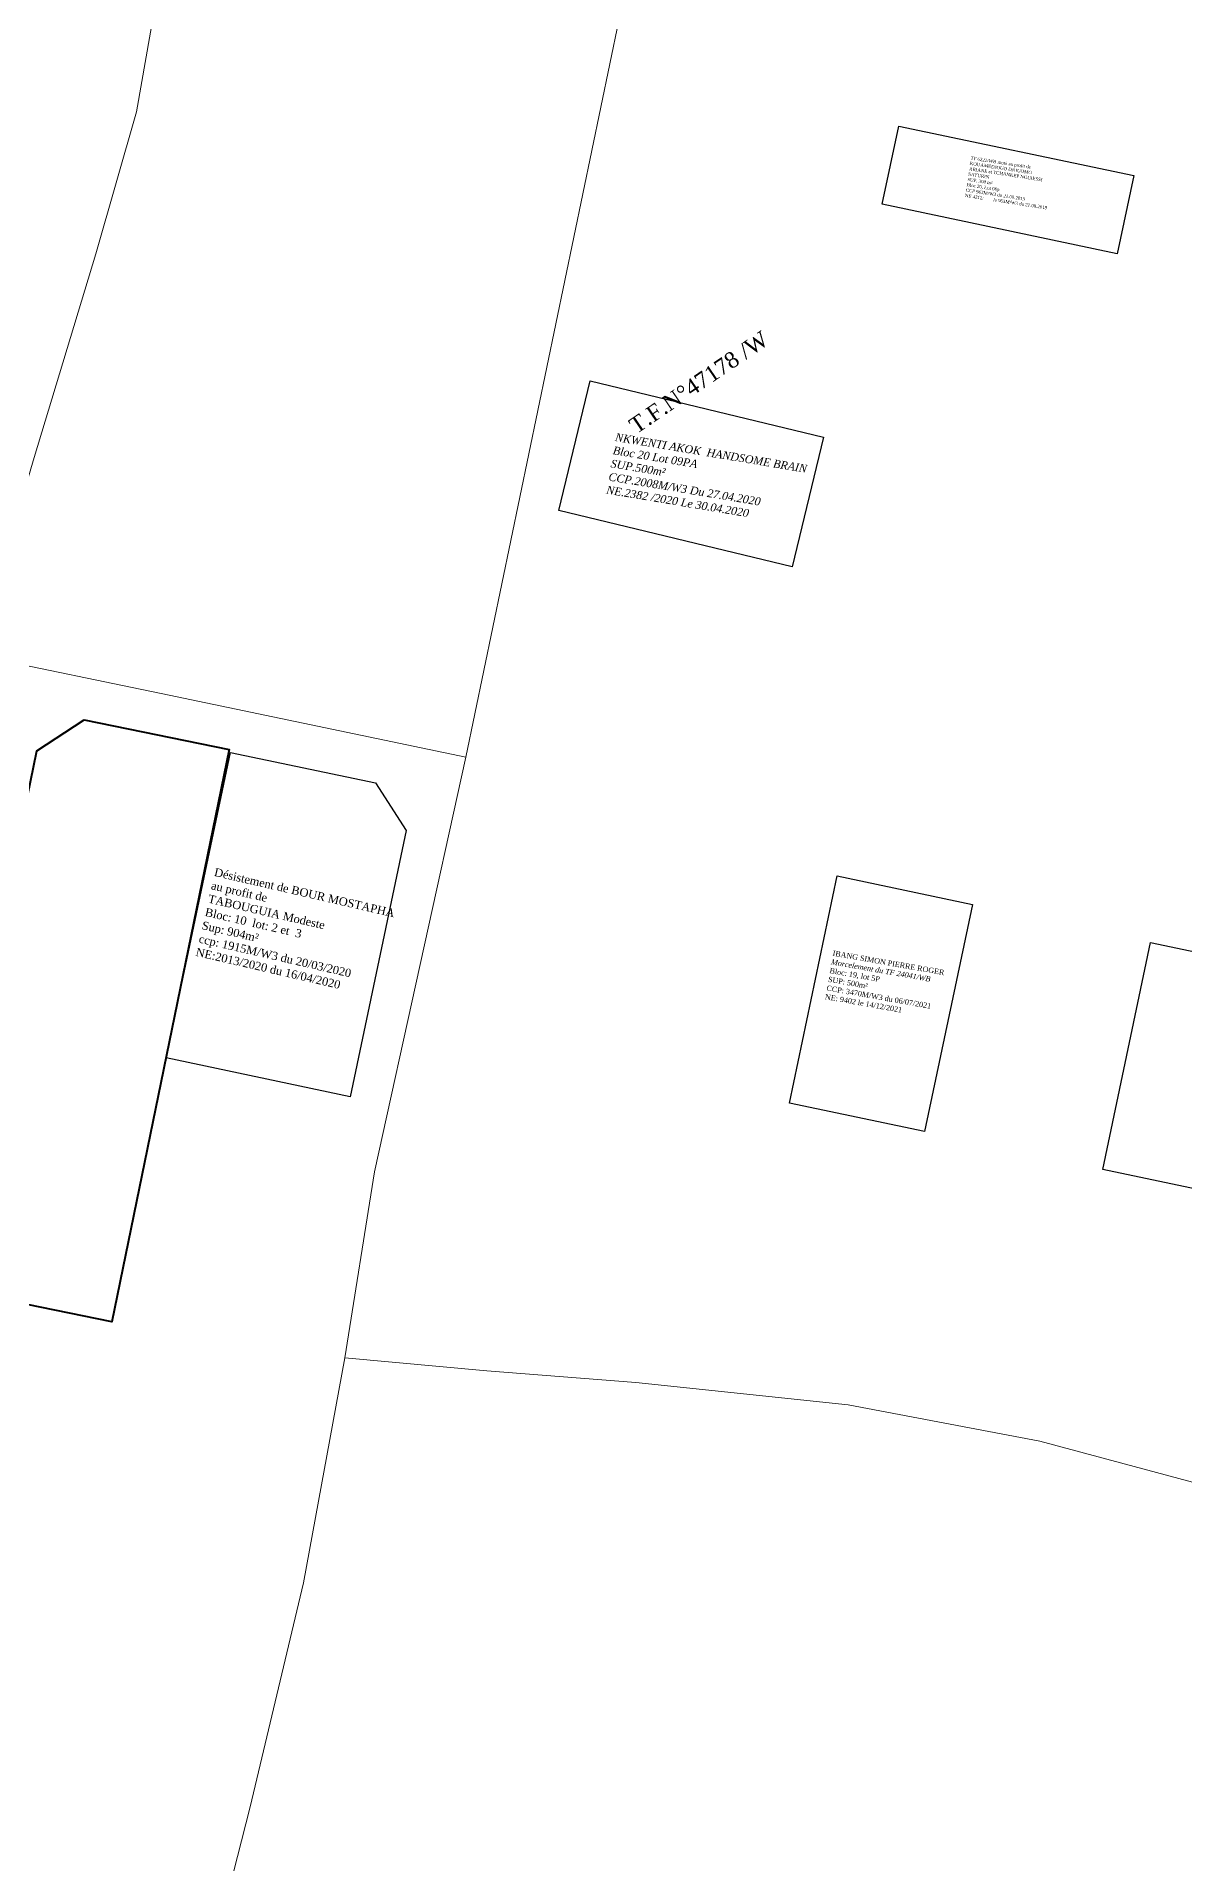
# Model space of a CAD drawing. Header units: millimetres. Extents: x 587399 to 927168, y 438565 to 1444955.
# Drawn here: x 591409.8 to 591553.2, y 443408 to 443636.3 of the extents above; entities that cross this region are included whole.
import ezdxf

# ---------------------------------------------------------------- set-up
doc = ezdxf.new("R2010")
doc.units = ezdxf.units.MM
doc.header["$LTSCALE"] = 2
doc.layers.add('end maj 26 02 2021', color=7, linetype='Continuous')
doc.layers.add('MAJ DEC 2021', color=234, linetype='Continuous')
doc.layers.add('Roads_others', color=24, linetype='Continuous', lineweight=9)
doc.styles.get("Standard").update_dxf_attribs({"font": 'arial.ttf'})
doc.styles.add('Times 1.0', font='times.ttf', dxfattribs={"width": 0.99, "height": 1})

msp = doc.modelspace()

# ---------------------------------------------------------------- linework, layer by layer
at = {"layer": 'end maj 26 02 2021', "color": 3, "lineweight": -3, "flags": 128}
msp.add_lwpolyline([(591517.48, 443625.08), (591546.84, 443618.9), (591544.78, 443609.12), (591515.42, 443615.3)], close=True, dxfattribs=at)
msp.add_lwpolyline([(591517.48, 443625.08), (591546.84, 443618.9), (591544.78, 443609.12), (591515.42, 443615.3)], close=True, dxfattribs=at)
msp.add_lwpolyline([(591517.48, 443625.08), (591546.84, 443618.9), (591544.78, 443609.12), (591515.42, 443615.3)], close=True, dxfattribs=at)
msp.add_lwpolyline([(591517.48, 443625.08), (591546.84, 443618.9), (591544.78, 443609.12), (591515.42, 443615.3)], close=True, dxfattribs=at)
at = {"layer": 'end maj 26 02 2021', "color": 150, "lineweight": -3, "flags": 128}
msp.add_lwpolyline([(591478.934, 443593.233), (591508.097, 443586.196), (591504.187, 443569.995), (591475.024, 443577.032)], close=True, dxfattribs=at)
msp.add_lwpolyline([(591478.934, 443593.233), (591508.097, 443586.196), (591504.187, 443569.995), (591475.024, 443577.032)], close=True, dxfattribs=at)
msp.add_lwpolyline([(591478.934, 443593.233), (591508.097, 443586.196), (591504.187, 443569.995), (591475.024, 443577.032)], close=True, dxfattribs=at)
msp.add_lwpolyline([(591478.934, 443593.233), (591508.097, 443586.196), (591504.187, 443569.995), (591475.024, 443577.032)], close=True, dxfattribs=at)
at = {"layer": 'end maj 26 02 2021', "color": 5, "flags": 128}
msp.add_lwpolyline([(591415.729, 443550.899), (591433.86, 443547.18), (591419.18, 443475.66), (591396.16, 443480.38), (591409.83, 443547.01)], close=True, dxfattribs=at)
msp.add_lwpolyline([(591415.729, 443550.899), (591433.86, 443547.18), (591419.18, 443475.66), (591396.16, 443480.38), (591409.83, 443547.01)], close=True, dxfattribs=at)
msp.add_lwpolyline([(591415.729, 443550.899), (591433.86, 443547.18), (591419.18, 443475.66), (591396.16, 443480.38), (591409.83, 443547.01)], close=True, dxfattribs=at)
at = {"layer": 'end maj 26 02 2021', "color": 6, "lineweight": 40, "flags": 128}
msp.add_lwpolyline([(591415.729, 443550.899), (591433.86, 443547.18), (591419.18, 443475.66), (591396.16, 443480.38), (591409.83, 443547.01)], close=True, dxfattribs=at)
at = {"layer": 'end maj 26 02 2021', "color": 150}
for points in [[(591434, 443546.82), (591452.11, 443543.01), (591455.97, 443537.08), (591448.96, 443503.8), (591425.97, 443508.66)], [(591434, 443546.82), (591452.11, 443543.01), (591455.97, 443537.08), (591448.96, 443503.8), (591425.97, 443508.66)], [(591434, 443546.82), (591452.11, 443543.01), (591455.97, 443537.08), (591448.96, 443503.8), (591425.97, 443508.66)], [(591434, 443546.82), (591452.11, 443543.01), (591455.97, 443537.08), (591448.96, 443503.8), (591425.97, 443508.66)], [(591548.93, 443523.06), (591592.31, 443513.94), (591580.36, 443457.18), (591556.55, 443462.19), (591562.53, 443490.57), (591542.96, 443494.69)], [(591548.93, 443523.06), (591592.31, 443513.94), (591580.36, 443457.18), (591556.55, 443462.19), (591562.53, 443490.57), (591542.96, 443494.69)]]:
    msp.add_lwpolyline(points, close=True, dxfattribs=at)
at = {"layer": 'MAJ DEC 2021', "flags": 128}
msp.add_lwpolyline([(591509.81, 443531.385), (591526.678, 443527.83), (591520.702, 443499.452), (591503.83, 443503.008)], close=True, dxfattribs=at)
msp.add_lwpolyline([(591509.81, 443531.385), (591526.678, 443527.83), (591520.702, 443499.452), (591503.83, 443503.008)], close=True, dxfattribs=at)
at = {"layer": 'Roads_others'}
for points in [[(591515.38, 443805.866), (591513.363, 443792.222), (591493.102, 443692.897), (591491.526, 443681.609), (591463.387, 443546.205), (591451.982, 443494.402), (591448.309, 443471.161), (591443.13, 443443.066), (591436.475, 443415.069), (591427.916, 443381.587), (591422.663, 443361.849), (591418.382, 443346.268), (591415.239, 443336.46), (591394.265, 443339.843), (591360.198, 443347.216), (591345.875, 443349.512), (591305.212, 443358.414), (591295.34, 443360.571), (591285.769, 443362.662), (591254.068, 443368.699), (591237.512, 443371.468), (591220.658, 443373.939), (591207.411, 443376.435)], [(591402.216, 443558.967), (591409.484, 443583.67), (591417.208, 443609.115), (591422.252, 443626.874), (591425.652, 443646.101), (591429.059, 443669.618), (591431.574, 443685.44), (591432.754, 443692.837), (591435.879, 443698.467), (591441.191, 443704.165)], [(591341.467, 443570.734), (591354.268, 443570.161), (591366.326, 443568.393), (591376.609, 443565.596), (591389.413, 443561.474), (591402.216, 443558.967), (591426.344, 443553.961), (591463.387, 443546.205)], [(591448.309, 443471.161), (591466.028, 443469.554), (591484.647, 443468.091), (591511.15, 443465.31), (591535.122, 443460.758), (591562.529, 443453.39), (591585.304, 443447.045), (591600.429, 443442.329)]]:
    msp.add_lwpolyline(points, dxfattribs=at)

# ---------------------------------------------------------------- texts
at = {"layer": 'end maj 26 02 2021', "color": 150, "linetype": 'ByBlock', "lineweight": -3, "ltscale": 0.0014, "attachment_point": 1, "style": 'Times 1.0'}
for s, insert, char_height, width, rotation in [('{\\C1;TF 6222/WB muté au profit de\\P\\C256;KOUAMEDJOUO DJOUOMO\\PARIANE et TCHANKEP NGUIESSI\\PSATURIN \\PSUP. 300 m²\\PBloc 20, Lot 06p\\PCCP 963M/W3 du 21.08.2019\\PNE 4212/ 019 le 963M/W3 du 21.08.2019}', (591526.5, 443621.299), 0.40505, 11.69772, 351.3401), ('{\\C1;TF 6222/WB muté au profit de\\P\\C256;KOUAMEDJOUO DJOUOMO\\PARIANE et TCHANKEP NGUIESSI\\PSATURIN \\PSUP. 300 m²\\PBloc 20, Lot 06p\\PCCP 963M/W3 du 21.08.2019\\PNE 4212/ 019 le 963M/W3 du 21.08.2019}', (591526.5, 443621.299), 0.40505, 11.69772, 351.3401), ('{\\C1;TF 6222/WB muté au profit de\\P\\C256;KOUAMEDJOUO DJOUOMO\\PARIANE et TCHANKEP NGUIESSI\\PSATURIN \\PSUP. 300 m²\\PBloc 20, Lot 06p\\PCCP 963M/W3 du 21.08.2019\\PNE 4212/ 019 le 963M/W3 du 21.08.2019}', (591526.5, 443621.299), 0.40505, 11.69772, 351.3401), ('{\\C1;TF 6222/WB muté au profit de\\P\\C256;KOUAMEDJOUO DJOUOMO\\PARIANE et TCHANKEP NGUIESSI\\PSATURIN \\PSUP. 300 m²\\PBloc 20, Lot 06p\\PCCP 963M/W3 du 21.08.2019\\PNE 4212/ 019 le 963M/W3 du 21.08.2019}', (591526.5, 443621.299), 0.40505, 11.69772, 351.3401), ('{\\C1;T.F.N°47178 /W}', (591483.582, 443588.205), 2, 21.11932, 34.26093), ('{\\C1;T.F.N°47178 /W}', (591483.582, 443588.205), 2, 21.11932, 34.26093), ('{\\C1;T.F.N°47178 /W}', (591483.582, 443588.205), 2, 21.11932, 34.26093), ('{\\C1;T.F.N°47178 /W}', (591483.582, 443588.205), 2, 21.11932, 34.26093), ('{\\fTimes New Roman|b0|i1|c0|p18;\\C7;NKWENTI AKOK  HANDSOME BRAIN\\PBloc 20 Lot 09PA\\PSUP.500m²\\PCCP.2008M/W3 Du 27.04.2020\\PNE.2382 /2020 Le 30.04.2020}', (591482.157, 443586.727), 1, 24.79868, 350.52925), ('{\\fTimes New Roman|b0|i1|c0|p18;\\C7;NKWENTI AKOK  HANDSOME BRAIN\\PBloc 20 Lot 09PA\\PSUP.500m²\\PCCP.2008M/W3 Du 27.04.2020\\PNE.2382 /2020 Le 30.04.2020}', (591482.157, 443586.727), 1, 24.79868, 350.52925), ('{\\fTimes New Roman|b0|i1|c0|p18;\\C7;NKWENTI AKOK  HANDSOME BRAIN\\PBloc 20 Lot 09PA\\PSUP.500m²\\PCCP.2008M/W3 Du 27.04.2020\\PNE.2382 /2020 Le 30.04.2020}', (591482.157, 443586.727), 1, 24.79868, 350.52925), ('{\\fTimes New Roman|b0|i1|c0|p18;\\C7;NKWENTI AKOK  HANDSOME BRAIN\\PBloc 20 Lot 09PA\\PSUP.500m²\\PCCP.2008M/W3 Du 27.04.2020\\PNE.2382 /2020 Le 30.04.2020}', (591482.157, 443586.727), 1, 24.79868, 350.52925), ('{\\fTimes New Roman|b0|i1|c0|p18;\\C7;NKWENTI AKOK  HANDSOME BRAIN\\PBloc 20 Lot 09PA\\PSUP.500m²\\PCCP.2008M/W3 Du 27.04.2020\\PNE.2382 /2020 Le 30.04.2020}', (591482.157, 443586.727), 1, 24.79868, 350.52925), ('{\\fTimes New Roman|b0|i1|c0|p18;\\C7;NKWENTI AKOK  HANDSOME BRAIN\\PBloc 20 Lot 09PA\\PSUP.500m²\\PCCP.2008M/W3 Du 27.04.2020\\PNE.2382 /2020 Le 30.04.2020}', (591482.157, 443586.727), 1, 24.79868, 350.52925), ('{\\fTimes New Roman|b0|i1|c0|p18;\\C7;NKWENTI AKOK  HANDSOME BRAIN\\PBloc 20 Lot 09PA\\PSUP.500m²\\PCCP.2008M/W3 Du 27.04.2020\\PNE.2382 /2020 Le 30.04.2020}', (591482.157, 443586.727), 1, 24.79868, 350.52925), ('{\\fTimes New Roman|b0|i1|c0|p18;\\C7;NKWENTI AKOK  HANDSOME BRAIN\\PBloc 20 Lot 09PA\\PSUP.500m²\\PCCP.2008M/W3 Du 27.04.2020\\PNE.2382 /2020 Le 30.04.2020}', (591482.157, 443586.727), 1, 24.79868, 350.52925)]:
    msp.add_mtext(s, dxfattribs=dict(at, insert=insert, char_height=char_height, width=width, rotation=rotation))
at = {"layer": 'end maj 26 02 2021', "insert": (591432.128, 443532.403), "char_height": 1.02482, "attachment_point": 1, "rotation": 346.99625}
msp.add_mtext_dynamic_manual_height_columns('{\\fTimes New Roman|b0|i0|c0|p18;\\C1;Désistement de BOUR MOSTAPHA\\Pau profit de\\P\\C256;TABOUGUIA Modeste\\PBloc: 10  lot: 2 et  3\\PSup: 904m²\\Pccp: 1915M/W3 du 20/03/2020\\PNE:2013/2020 du 16/04/2020}', width=298.65699, gutter_width=12.5, heights=[87.944], dxfattribs=at)
msp.add_mtext_dynamic_manual_height_columns('{\\fTimes New Roman|b0|i0|c0|p18;\\C1;Désistement de BOUR MOSTAPHA\\Pau profit de\\P\\C256;TABOUGUIA Modeste\\PBloc: 10  lot: 2 et  3\\PSup: 904m²\\Pccp: 1915M/W3 du 20/03/2020\\PNE:2013/2020 du 16/04/2020}', width=298.65699, gutter_width=12.5, heights=[87.944], dxfattribs=at)
at = {"layer": 'MAJ DEC 2021', "insert": (591509.299, 443522.089), "char_height": 0.66335, "width": 17.63695, "attachment_point": 1, "rotation": 349.99154}
msp.add_mtext('{\\fTimes New Roman|b0|i0|c0|p18;IBANG SIMON PIERRE ROGER\\P\\fTimes New Roman|b0|i1|c0|p18;\\C1;Morcelement du TF 24041/WB\\fTimes New Roman|b0|i0|c0|p18;\\C0;\\PBloc: 19, lot 5P\\PSUP: 500m²\\PCCP: 3470M/W3 du 06/07/2021\\PNE: 9402 le 14/12/2021}', dxfattribs=at)
msp.add_mtext('{\\fTimes New Roman|b0|i0|c0|p18;IBANG SIMON PIERRE ROGER\\P\\fTimes New Roman|b0|i1|c0|p18;\\C1;Morcelement du TF 24041/WB\\fTimes New Roman|b0|i0|c0|p18;\\C0;\\PBloc: 19, lot 5P\\PSUP: 500m²\\PCCP: 3470M/W3 du 06/07/2021\\PNE: 9402 le 14/12/2021}', dxfattribs=at)

doc.saveas('drawing.dxf')
